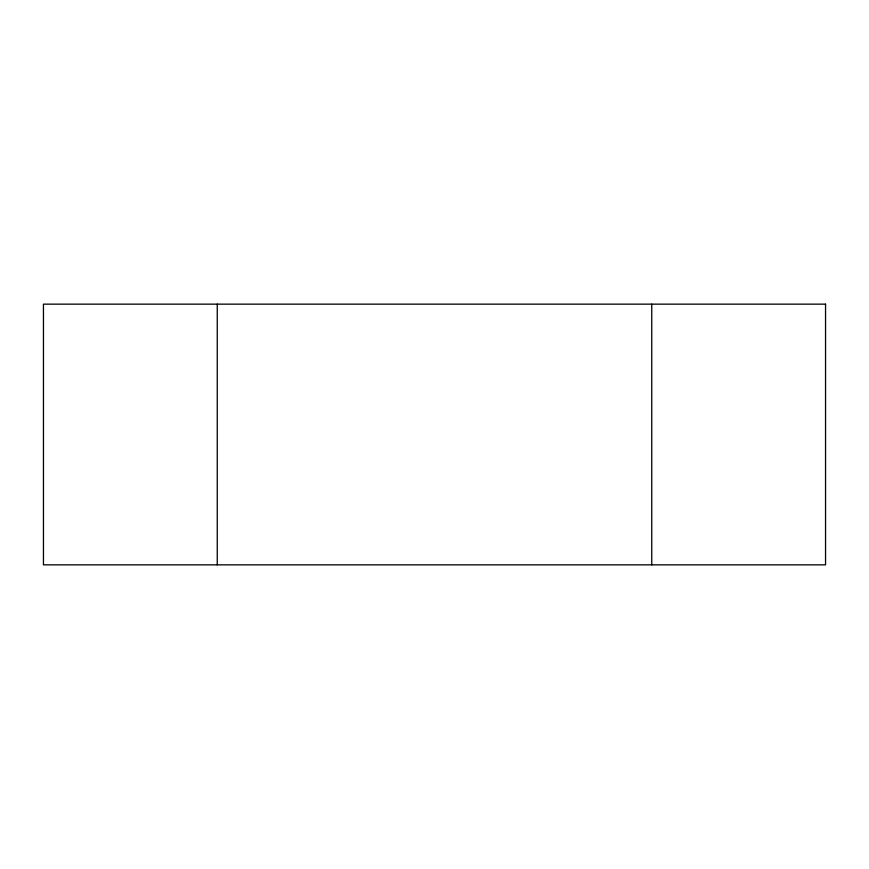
<?xml version="1.0" encoding="UTF-8"?>
<svg xmlns="http://www.w3.org/2000/svg" width="869" height="869" viewBox="0 0 869 869"><rect width="100%" height="100%" fill="white"/><g stroke="black" fill="none" stroke-linecap="round" stroke-linejoin="round"><path stroke-width="1.3" d="M651.75 304.15L651.75 564.85M217.25 304.15L217.25 564.85M825.55 304.15L43.45 304.15L43.45 564.85L825.55 564.85L825.55 304.15"/></g></svg>
